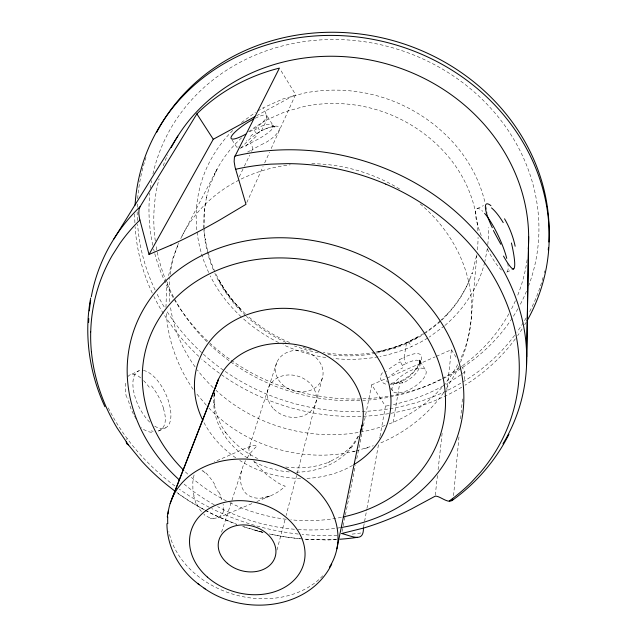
<?xml version="1.0" encoding="UTF-8"?>
<svg xmlns="http://www.w3.org/2000/svg" width="637" height="637" viewBox="0 0 637 637"><rect width="100%" height="100%" fill="white"/><g stroke="black" fill="none" stroke-linecap="round" stroke-linejoin="round"><path stroke-width="0.48" stroke-dasharray="3.19 2.39" d="M165.97 307.416L166.56 288.505L167.714 281.14M214.55 393.188L214.478 404.821L214.104 402.353C215.306 413.373 219.606 423.884 225.928 432.937L224.901 431.4C233.261 443.057 244.712 452.358 257.619 458.568M477.344 249.823L477.869 243.621A142.107 128.531 16.8 0 0 478.061 237.354M476.914 254.728L470.974 321.359C469.206 335.588 466.053 349.753 460.201 362.891M487.791 244.696L488.205 239.966A151.327 137.13 16.8 0 0 488.356 227.52M453.576 495.674L459.078 435.557M460.615 418.804L462.589 397.233M464.206 379.612L464.922 371.777L460.925 365.232M435.262 495.204L437.444 475.544M438.105 469.644L442.142 433.264M446.728 391.97L451.426 349.689L436.026 356.481M223.428 510.794L223.157 504.265M205.353 203.179L204.031 215.338L204.015 227.568M487.353 248.462L484.924 261.417M214.613 392.296L213.873 396.931L214.558 393.013M393.133 422.323L399.956 381.913C415.459 377.693 437.523 342.204 404.113 357.293A4.817 1.473 65.9 0 0 406.072 363.44C410.308 362.15 416.184 358.074 420.245 361.45L425.747 370.28A19.548 8.066 -32.1 0 1 404.232 391.739A19.548 8.066 -32.1 0 1 397.337 379.572A19.548 8.066 -32.1 0 1 425.747 370.28M404.113 357.293L406.414 343.677L417.538 338.064L425.062 333.382M363.6 526.895L366.777 509.361M366.952 508.382L378.529 444.451M379.676 438.121L379.835 437.229M380.002 436.329L385.465 406.167L371.713 384.859L386.205 378.466M206.507 197.167L204.318 209.987L203.816 228.309M476.492 255.97L471.953 273.846L472.192 273.098L467.319 285.161L461.475 295.902A141 127.647 16.7 0 1 437.699 323.795L425.795 332.888M168.574 275.614L173.208 257.149L178.814 242.936M342.037 531.569L343.024 526.711M343.216 525.732L345.182 516.018M345.381 515.046L355.406 465.496M356.776 458.696L371.713 384.859M206.3 197.916L209.637 186.108L217.098 169.116L180.828 238.397A152.609 133.945 16.4 0 1 290.249 164.808M484.693 262.325C481.261 276.219 475.043 289.357 466.937 301.134A150.372 136.414 16.7 0 1 445.104 325.348M245.579 460.623C241.375 468.593 238.803 478.276 241.869 487.066A19.628 17.04 -71.9 0 0 247.196 494.519C255.596 500.849 267.277 498.158 275.702 493.277A53.03 46.302 -74 0 0 285.249 486.198A52.935 14.93 47.8 0 1 278.536 483.196L267.413 475.457L256.504 464.596A19.245 5.319 47.7 0 1 253.645 460.869M322.242 378.386L286.085 515.524M276.976 550.042L285.073 519.354M194.054 474.915L192.828 482.026L192.915 490.721M276.729 362.644L248.836 448.313L249.202 452.429L251.376 457.302M221.557 532.166L241.933 469.541M458.759 366.331L456.594 371.49L445.9 389.47M237.752 147.338L238.071 146.661M470.026 278.823C464.564 292.041 456.586 304.16 446.8 314.567L447.301 314.025L441.011 320.18M246.798 202.534L263.057 166.536M264.681 162.937L269.562 152.139M271.187 148.532L295.576 94.539L280.431 69.744M239.209 176.919L243.103 168.845M244.377 166.201L249.68 155.205M251.504 151.423L252.411 149.544L260.501 145.069M240.531 148.206C251.456 142.194 263.877 137.632 272.747 128.626C275.08 120.855 261.13 125.648 257.969 127.973A5.271 1.696 62.2 0 0 261.608 130.481L266.68 119.979L285.113 111.738L304.988 106.283A140.809 127.312 16.3 0 1 347.014 104.07C368.329 105.925 389.175 112.47 407.776 123.021A141.987 128.316 16.6 0 1 441.075 148.588C456.681 164.473 468.402 184.26 474.032 205.855A142.107 128.531 16.8 0 1 477.997 232.863M358.169 436.138L352.962 444.491L348.829 449.3L350.422 447.493L340.397 455.925L328.541 462.343L330.269 461.586C316.175 467.423 300.497 469.151 285.432 466.969M247.172 457.868L248.916 455.216A52.409 45.004 -72.4 0 1 257.109 445.924A52.298 14.508 47.3 0 0 252.077 445.406L214.287 461.849M382.487 372.701C378.163 377.112 381.372 384.557 387.575 384.278M443.607 392.703C427.538 415.467 404.535 433.049 378.872 443.726M240.643 148.158L250.612 138.118L261.401 130.744L260.836 131.055M232.744 130.497L229.981 133.284A150.244 136.175 16.1 0 0 210.321 160.58C199.962 179.841 195.129 201.945 196.371 223.778A151.51 137.465 16 0 0 204.294 262.102L208.641 272.509M440.358 320.769L433.63 326.494L424.25 333.159M241.534 137.847L235.61 143.62A140.888 127.448 16.1 0 0 214.287 174.665M444.379 325.945L429.282 337.092M241.479 122.527L255.421 112.399M248.589 131.835L255.349 126.835L266.68 119.979A10.375 3.273 62.1 0 0 263.057 107.908L282.724 99.038L303.937 93.161A150.149 136 16.3 0 1 341.265 90.247C366.633 91.218 391.691 98.401 413.747 110.965A151.192 136.891 16.6 0 1 449.276 138.348C465.902 155.356 478.347 176.537 484.271 199.628A151.327 137.13 16.8 0 1 485.203 203.458M464.922 371.777L462.55 373.545M460.75 374.851L445.876 384.39M423.517 333.653L407.027 342.499L418.812 336.694C405.681 343.757 391.683 349.291 376.993 352.014L395.848 347.022L407.29 342.387M427.666 338.064C413.047 347.038 396.755 353.201 379.931 356.489M261.082 144.734C278.528 137.68 291.69 117.272 261.608 130.481M257.674 110.997L263.057 107.908M443.256 385.863C427.053 394.789 409.487 401.191 391.405 405.005M256.584 115.727L295.576 94.539M261.258 130.824L268.464 127.703L273.321 126.739L272.493 126.795L275.112 126.946L273.456 126.675L274.34 126.819M247.61 152.044L252.411 149.544A5.438 1.815 62.2 0 0 250.532 143.126M132.026 374.094L138.731 370.861M477.256 208.562L483.467 205.6M213.307 518.566L218.746 517.523L222.409 513.884A24.755 14.412 43.9 0 0 223.499 510.834M158.446 431.114L165.644 427.809M506.757 272.142L513.78 268.949M387.113 378.06L435.119 356.879M218.061 517.841L252.379 503.413M256.894 501.518L270.438 495.825L262.149 498.023M401.254 344.951L383.203 350.661M356.258 450.829L373.338 445.765M208.872 407.943C245.404 446.513 303.013 463.481 354.674 451.251M352.834 451.744L355.406 451.06M364.794 448.52L368.719 447.469M376.467 353.161L394.773 348.296L406.414 343.677A9.467 2.843 65.8 0 1 411.773 346.44M389.183 405.458L385.465 406.167M374.946 352.261C357.938 355.382 340.341 355.342 323.301 352.412M375.91 352.07L383.641 350.565M375.575 353.312L370.201 354.236A141.072 127.79 16.5 0 1 331.885 355L325.507 354.172M378.036 356.816L373.282 357.628A150.467 136.581 16.5 0 1 339.394 359.005L333.565 358.504M390.051 384.374L395.115 383.601L399.956 381.913A4.969 1.569 66.2 0 1 402.807 383.203C410.945 378.983 422.745 370.296 419.672 360.001L420.571 362.349L419.879 360.431L419.52 363.098L419.759 362.437L416.773 367.899L417.06 367.493C412.298 374.062 405.658 379.341 398.021 382.144L398.412 382.009L390.362 383.402L391.054 383.426M336.869 539.531L327.092 540.001L304.032 539.109M300.186 538.822L283.895 536.76L269.642 534.029M325.818 357.548C311.031 355.279 296.539 350.995 282.987 344.649M318.269 352.89L306.652 350.079L294.445 345.995M311.533 349.92L301.755 347.069M262.977 532.317L242.538 526.449M263.057 532.373L255.541 530.494L262.484 532.261A218.483 187.119 16.4 0 1 242.657 526.417M274.213 126.795L274.842 126.986L272.962 125.425L273.249 125.792L266.863 115.56M209.772 517.873L204.485 515.038M289.628 342.507C274.523 336.209 260.493 327.299 248.263 316.446M285.981 342.411L276.92 337.944A142.385 129.04 16.2 0 1 246.4 316.334M278.584 342.539L274.244 340.325A151.646 137.711 16.2 0 1 241.829 317.385M204.509 509.934L189.507 501.279L177.564 493.261M205.369 510.38L214.804 515.222L236.693 524.331A218.483 187.119 16.4 0 1 228.349 521.082M202.956 470.767L206.531 474.398M245.372 313.762C234.448 304.024 225.602 292.144 218.451 279.42L224.949 290.169L232.505 300.298L241.343 310.052C230.658 299.191 221.66 286.602 215.338 272.724M241.12 316.74C228.564 305.067 217.854 291.308 210.274 275.909M245.731 315.721C232.847 303.745 222.058 289.381 214.868 273.281M206.261 405.148L196.148 393.196M232.067 139.909L237.705 148.732M390.768 388.1L392.766 391.229M193.122 389.311C177.381 366.379 167.515 339.234 166.225 311.374M214.717 485.713L218.531 492.297M451.426 349.689L456.426 357.867M214.972 271.911L211.261 262.906L207.606 251.097L205.138 239.018L205.265 239.759L204.087 228.444M220.689 496.772L222.337 501.144M196.005 503.485L193.704 495.952M213.427 270.056L211.173 264.299A142.266 128.825 16 0 1 203.92 230.053M218.945 492.274A27.08 9.802 58.3 0 1 221.158 496.916M206.054 472.996A25.185 5.47 59.1 0 1 215.123 484.988M202.017 470.472A27.088 7.716 65.5 0 1 203.099 471.364M194.038 495.904A27.12 14.826 77.2 0 1 193.258 490.785M204.588 514.68A25.313 16.777 77.9 0 1 203.768 513.971M201.427 511.535A25.313 16.777 77.9 0 1 196.467 503.174M213.339 518.701A27.104 16.857 69.3 0 1 209.788 518.096M358.464 436.21A75.715 63.334 16.4 0 1 295.289 472.16M289.238 471.913A75.715 63.334 16.4 0 1 252.682 461.053M247.475 457.955A75.715 63.334 16.4 0 1 214.343 393.061M322.792 575.768A86.473 68.255 16.4 0 1 234.273 594.576A86.473 68.255 16.4 0 1 168.853 531.6M352.532 465.416A99.436 83.71 16.4 0 1 305.394 478.403M300.584 478.451A99.436 83.71 16.4 0 1 239.767 460.471M235.754 457.82A99.436 83.71 16.4 0 1 203.697 422.092M126.691 439.689A22.685 7.692 -36.1 0 1 127.153 438.543M360.797 533.002A221.381 190.224 16.4 0 1 350.278 534.308M337.14 535.279A221.381 190.224 16.4 0 1 302.097 534.435M298.259 534.045A221.381 190.224 16.4 0 1 211.787 508.581M209.167 507.251A221.381 190.224 16.4 0 1 179.339 489.192M174.888 485.967A221.381 190.224 16.4 0 1 107.311 405.952M336.113 539.491A215.075 183.974 16.4 0 1 326.327 539.826L312.074 539.587A218.483 187.119 16.4 0 1 269.483 533.902M228.341 521.098A212.28 181.394 16.5 0 1 202.486 508.764M202.494 508.748A217.87 186.545 16.4 0 1 176.943 492.536M340.19 527.675A170.302 143.811 16.4 0 1 298.22 529.538M294.445 529.251A170.302 143.811 16.4 0 1 217.583 506.622M214.271 504.815A170.302 143.811 16.4 0 1 182.086 482.344M341.408 517.308A153.406 129.271 16.4 0 1 290.854 519.8M286.204 519.282A153.406 129.271 16.4 0 1 229.718 502.609M226.366 500.945A153.406 129.271 16.4 0 1 191.132 477.169M187.74 474.111A153.406 129.271 16.4 0 1 184.443 470.974M526.17 322.338A208.745 188.886 16.4 0 1 524.697 324.838M522.133 328.971A208.745 188.886 16.4 0 1 517.698 335.58M515.365 338.804A208.745 188.886 16.4 0 1 465.018 385.186M461.714 387.208A208.745 188.886 16.4 0 1 201.722 359.013M198.84 356.394A208.745 188.886 16.4 0 1 153.947 296.555M152.275 293.068A208.745 188.886 16.4 0 1 135.1 226.7M134.901 222.727A208.745 188.886 16.4 0 1 134.765 213.865M255.294 118.203A21.228 4.499 -32.8 0 1 266.712 117.192A21.228 4.499 -32.8 0 1 249.131 132.209M543.074 277.445A207.479 188.066 16.4 0 1 528.925 312.918M526.146 317.911A207.479 188.066 16.4 0 1 516.878 332.259M514.632 335.325A207.479 188.066 16.4 0 1 166.647 310.92M164.131 306.843A207.479 188.066 16.4 0 1 156.774 293.442M155.102 290.01A207.479 188.066 16.4 0 1 137.616 224.296M137.385 220.506A207.479 188.066 16.4 0 1 137.17 211.97M137.234 207.216A207.479 188.066 16.4 0 1 137.377 203.418M137.672 198.672A207.479 188.066 16.4 0 1 145.977 157.49M544.731 270.9A207.479 188.066 16.4 0 1 544.285 272.779M526.473 291.26A196.371 178.256 16.4 0 1 519.8 305.33M517.929 308.738A196.371 178.256 16.4 0 1 319.678 396.206A196.371 178.256 16.4 0 1 153.621 249.035M152.761 245.253A196.371 178.256 16.4 0 1 149.814 193.178M150.38 188.345A196.371 178.256 16.4 0 1 151.59 180.645M152.944 173.941A196.371 178.256 16.4 0 1 394.94 48.452A196.371 178.256 16.4 0 1 528.622 285.806M485.816 206.332A151.327 137.13 16.8 0 1 487.01 213.069M402.871 382.646A19.436 8.918 -19.8 0 1 391.723 383.41M388.857 382.598A19.436 8.918 -19.8 0 1 386.341 380.759M385.727 376.427A19.436 8.918 -19.8 0 1 385.855 376.077M391.444 374.954A19.604 4.371 -28.1 0 1 402.831 367.796M402.242 365.256A4.817 0.462 62.5 0 1 399.518 359.515M402.258 365.383A19.198 4.085 -27.9 0 1 405.976 363.616M385.504 371.984A24.007 6.29 -28.9 0 1 386.396 371.172M389.119 368.958A24.007 6.29 -28.9 0 1 400.243 361.872M399.534 359.626A22.606 5.725 -28.8 0 1 404.049 357.445M256.918 133.292A5.255 0.653 57.2 0 1 254.091 130.33M246.511 140.498A21.196 3.36 -43.1 0 1 246.734 140.259M250.516 136.382A21.196 3.36 -43.1 0 1 254.466 132.655M254.123 130.45A20.71 8.297 -37.2 0 1 257.953 128.117M245.786 146.303A25.886 4.515 -41.1 0 1 257.372 135.347M256.958 133.412A24.317 8.87 -36.2 0 1 261.584 130.625M527.141 259.745A188.807 170.748 16.4 0 1 516.894 297.296M515.389 300.807A188.807 170.748 16.4 0 1 510.739 310.402M508.867 313.842A188.807 170.748 16.4 0 1 461.737 366.283M459.373 367.955A188.807 170.748 16.4 0 1 362.724 400.45M359.817 400.593A188.807 170.748 16.4 0 1 209.581 344.346M206.762 341.599A188.807 170.748 16.4 0 1 156.041 245.778M155.301 240.945A188.807 170.748 16.4 0 1 159.091 178.814M163.223 165.739A188.807 170.748 16.4 0 1 167.658 154.902M420.189 203.912A152.609 133.945 16.4 0 1 459.898 360.255M457.677 364.627A152.609 133.945 16.4 0 1 388.689 424.138M385.082 425.484A152.609 133.945 16.4 0 1 215.911 390.242M213.092 387.599A152.609 133.945 16.4 0 1 197.39 369.962M195.097 366.864A152.609 133.945 16.4 0 1 170.27 305.545M169.824 301.675A152.609 133.945 16.4 0 1 169.761 278.258M170.198 274.34A152.609 133.945 16.4 0 1 178.774 242.928M311.804 163.669A152.609 133.945 16.4 0 1 400.355 189.492M143.436 370.447A31.5 14.858 64.7 0 1 170.119 407.401A31.5 14.858 64.7 0 1 154.202 425.803M149.727 422.132A31.5 14.858 64.7 0 1 133.611 391.086A31.5 14.858 64.7 0 1 140.164 370.423M163.335 408.484A31.317 16.514 53.8 0 1 156.686 431.241M153.135 431.233A31.317 16.514 53.8 0 1 151.248 430.883M151.518 385.918A31.348 13.417 60.7 0 1 163.693 408.898M138.11 376.005A31.348 10.455 61 0 1 141.263 378.394M143.596 380.592A31.348 10.455 61 0 1 150.38 388.857M126.484 397.48A31.293 13.154 67.9 0 1 125.903 380.934M127.894 376.602A31.293 13.154 67.9 0 1 137.863 375.941M136.207 418.923A31.348 16.315 69 0 1 127.878 397.822M151.638 432.308A31.348 18.991 69.1 0 1 141.199 427.73M501.534 270.072A35.051 7.819 65.2 0 1 486.708 247.793M481.261 235.579A35.051 7.819 65.2 0 1 482.703 211.309M507.761 263.161A35.051 7.819 65.2 0 1 506.017 272.397M420.109 360.526L419.918 362.087L420.109 360.526M248.971 447.811L248.836 448.313L250.309 446.059L248.971 447.811M282.669 384.796A24.102 20.511 16.4 0 0 322.37 377.972A24.102 20.511 16.4 0 0 292.709 350.716A24.102 20.511 16.4 0 0 282.669 384.796M273.91 409.129A24.843 20.902 16.4 0 0 315.355 404.296A24.843 20.902 16.4 0 0 286.395 375.121A24.843 20.902 16.4 0 0 273.91 409.129"/><path stroke-width="0.96" d="M526.695 356.895L528.662 236.566M526.512 366.474L528.503 245.118M90.669 298.052C83.853 334.632 89.26 373.083 104.922 406.756M167.268 516.973L168.415 510.396M363.424 527.866C363.862 543.146 351.855 535.964 341.647 533.511L363.631 528.041A163.677 71.583 -32.5 0 0 411.048 509.178L435.151 496.191C440 495.451 449.38 505.467 452.955 499.105M336.901 548.807L362.119 425.126M170.143 503.572L218.523 379.23L171.863 498.875M170.955 245.134L149.026 254.458L139.503 218.411L138.802 213.538L139.025 209.485L140.029 206.738L196.881 113.88C219.526 91.433 248.573 75.835 279.42 68.095L234.4 157.411L234.137 161.679L235.045 167.157L245.986 204.334L220.123 219.749A178.75 40.402 -33.1 0 1 170.947 245.149M331.718 564.151C308.977 610.326 243.175 616.266 204.055 588.142M508.931 434.33C495.618 460.702 475.823 483.626 451.752 500.754M149.026 254.458L213.268 139.272L254.856 116.667M113.832 239.026L177.85 136.031M166.934 523.67C166.99 547.685 180.04 570.585 199.214 584.647M197.868 583.691L205.138 588.914M91.425 351.791A217.432 186.123 16.4 0 0 116.929 427.706L128.379 444.849L141.573 460.925A217.87 186.545 16.4 0 0 175.509 491.485M196.881 113.88L213.268 139.272M235.618 169.283A215.346 184.396 16.4 0 1 271.012 164.139L287.526 163.637A218.173 186.617 16.4 0 1 385.727 184.117M357.421 537.325A215.075 183.974 16.4 0 1 340.007 539.236M215.234 388.634A75.715 63.334 16.4 0 1 306.763 347.109A75.715 63.334 16.4 0 1 360.168 432.021M167.985 513.9A86.473 68.255 16.4 0 1 275.487 464.469A86.473 68.255 16.4 0 1 329.472 567.169M167.786 523.702A86.473 68.255 16.4 0 1 167.746 516.822M202.885 420.492A99.436 83.71 16.4 0 1 245.309 315.363A99.436 83.71 16.4 0 1 374.429 352.946A99.436 83.71 16.4 0 1 354.076 464.5M139.893 220.02A215.553 184.491 16.5 0 0 119.78 243.629L112.359 255.254A218.284 186.824 16.3 0 0 90.725 331.917M449.292 500.945A215.473 184.396 16.3 0 0 471.778 481.795L480.76 471.969A218.276 186.832 16.5 0 0 515.779 401.031A212.232 181.68 16.1 0 0 519.163 374.11A218.268 186.76 16.5 0 0 501.239 291.013A212.248 181.856 16.2 0 0 485.943 264.721A218.244 186.689 16.5 0 0 415.531 199.381A212.392 182.063 16.3 0 0 385.735 184.101M502.959 443.838A221.389 190.224 16.4 0 0 515.397 418.652A221.389 190.224 16.4 0 0 461.307 216.779A221.389 190.224 16.4 0 0 234.886 156.065M88.623 322.433A221.389 190.224 16.4 0 1 88.774 318.556M89.331 310.856A221.389 190.224 16.4 0 1 90.653 300.505M91.29 296.794A221.389 190.224 16.4 0 1 140.005 206.762M128.379 444.849A22.685 7.692 -36.1 0 1 126.269 441.736M91.409 351.783A212.758 182.015 16.7 0 1 90.701 331.909M179.315 479.884A170.302 143.811 16.4 0 1 196.236 258.463A170.302 143.811 16.4 0 1 446.911 332.291A170.302 143.811 16.4 0 1 341.106 527.532M183.79 470.337A153.406 129.271 16.4 0 1 206.364 275.455A153.406 129.271 16.4 0 1 428.876 340.516A153.406 129.271 16.4 0 1 343.184 516.933M135.068 205.162A208.745 188.886 16.4 0 1 395.37 44.765A208.745 188.886 16.4 0 1 527.125 320.658M245.81 134.136A21.228 4.499 -32.8 0 1 231.406 136.469A21.228 4.499 -32.8 0 1 253.63 119.047M156.598 132.496A207.479 188.066 16.4 0 1 393.196 40.649A207.479 188.066 16.4 0 1 548.879 242.02M548.441 247.889A207.479 188.066 16.4 0 1 548.25 249.831M171.289 147.458A188.807 170.748 16.4 0 1 387.638 64.178A188.807 170.748 16.4 0 1 528.272 249.035M484.614 213.355A35.051 7.819 65.2 0 1 506.741 258.367M511.439 243A35.091 5.096 74.5 0 1 513.318 268.878M513.748 268.91A35.035 4.698 65.7 0 1 503.501 256.09M500.857 244.297A35.027 2.118 61.5 0 1 493.404 230.506M492.337 227.727A35.059 6.975 60.3 0 1 490.936 205.679M491.509 207.901A35.019 10.335 64.5 0 1 503.222 222.624M504.536 218.802A35.035 12.74 68.9 0 1 515.142 246.24M227.353 563.299A29.334 22.94 16.4 0 0 275.2 556.754A29.334 22.94 16.4 0 0 238.676 525.214A29.334 22.94 16.4 0 0 227.353 563.299M207.367 577.066A58.676 45.896 16.4 0 0 303.403 564.844A58.676 45.896 16.4 0 0 231.096 501.184A58.676 45.896 16.4 0 0 207.367 577.066"/></g></svg>
